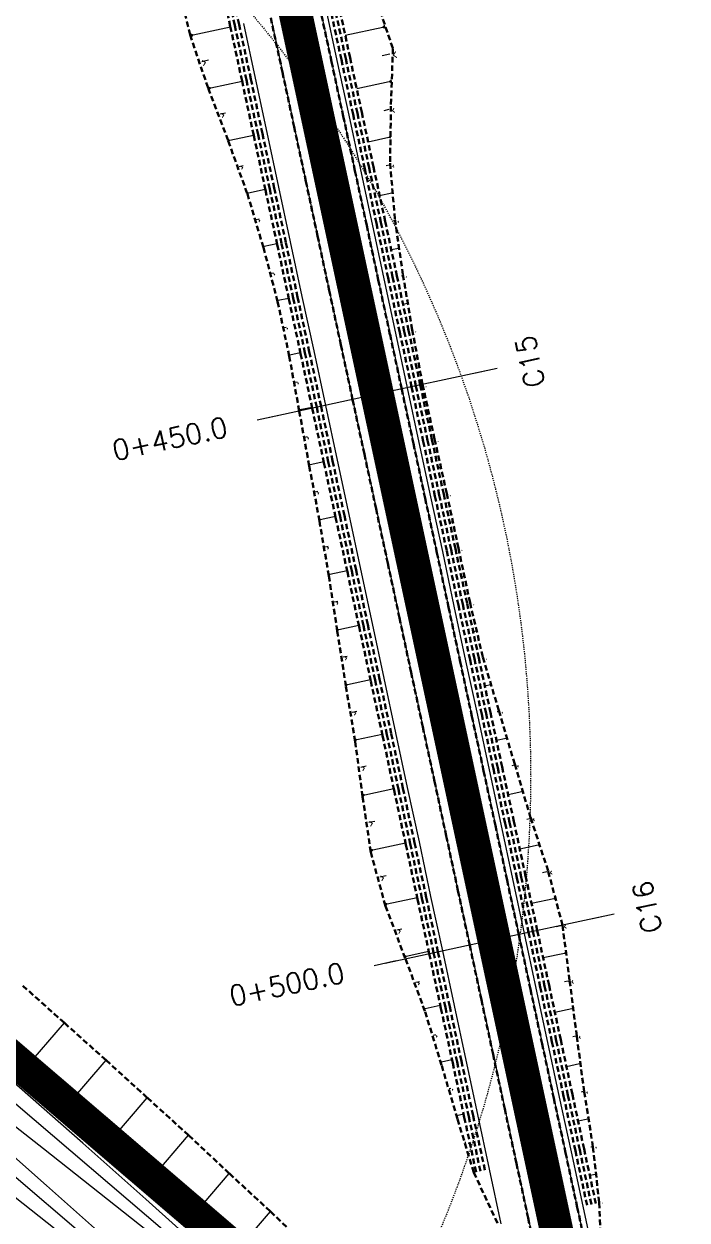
# Model space of a CAD drawing. Header units: metres. Extents: x 544752 to 548977, y 1840603 to 1844608.
# Drawn here: x 547329.6 to 547389, y 1842648.8 to 1842755.9 of the extents above; entities that cross this region are included whole.
import ezdxf

# ---------------------------------------------------------------- set-up
doc = ezdxf.new("R2010")
doc.units = ezdxf.units.M
doc.header["$MEASUREMENT"] = 0
for name, pattern in [('ACAD_ISO02W100', [15, 12, -3]), ('Anordnung Grundriss$0$GESTRICHELT', [0.75, 0.5, -0.25]), ('HIDDEN', [0.375, 0.25, -0.125])]:
    doc.linetypes.add(name, pattern=pattern)
doc.layers.add('C-ROAD', color=7, linetype='Continuous')
for name, color, linetype, lineweight in [('C-ROAD-CORR', 5, 'Continuous', 0), ('C-ROAD-SAMP', 150, 'HIDDEN', 0), ('C-ROAD-SAMP-TEXT', 11, 'Continuous', 0), ('C-TOPO-FEAT', 94, 'Continuous', 5), ('Line5', 5, 'Continuous', 13), ('Đường', 5, 'ACAD_ISO02W100', 5)]:
    doc.layers.add(name, color=color, linetype=linetype, lineweight=lineweight)

# ---------------------------------------------------------------- blocks, each defined once
blk = doc.blocks.new('TB')
at = {"layer": 'Defpoints', "color": 5, "linetype": 'Anordnung Grundriss$0$GESTRICHELT', "lineweight": 5, "ltscale": 0.2}
blk.add_circle((-0.4, 0), 105.73, dxfattribs=at)
blk = doc.blocks.new('FREFEWRFERWF')
at = {"layer": 'Line5', "color": 5}
for p, q in [((-7.21, -0.68), (-8.89, 70.34)), ((-1.67, -0.55), (-3.35, 70.47))]:
    blk.add_line(p, q, dxfattribs=at)
at = {"layer": 'Line5', "color": 5, "flags": 128}
for points in [[(-8.43, 69.72), (-7.97, 61.97), (-7.54, 54.21), (-7.15, 46.45), (-6.79, 38.69), (-6.47, 30.93), (-6.18, 23.17), (-5.93, 15.4), (-5.72, 7.64), (-5.54, -0.13)], [(-2.89, 69.86), (-2.43, 62.1), (-2, 54.34), (-1.6, 46.58), (-1.25, 38.82), (-0.93, 31.06), (-0.64, 23.3), (-0.39, 15.53), (-0.18, 7.77), (0, 0)], [(-9.33, 69.18), (-9.36, 62.58), (-9.41, 55.99), (-9.48, 49.39), (-9.58, 42.8), (-9.7, 36.2), (-9.85, 29.61), (-10.01, 23.01), (-10.2, 16.42), (-10.42, 9.83)], [(-3.79, 69.31), (-3.82, 62.71), (-3.87, 56.12), (-3.94, 49.52), (-4.04, 42.93), (-4.16, 36.33), (-4.3, 29.74), (-4.47, 23.14), (-4.66, 16.55), (-4.87, 9.96)]]:
    blk.add_lwpolyline(points, dxfattribs=at)
blk = doc.blocks.new('RFEWF34RF')
blk.add_lwpolyline([(467558.37, 1441381.47), (467628.37, 1441381.47), (467628.37, 1441366.47), (467558.37, 1441366.47)], close=True)
at = {"xscale": 0.9, "yscale": 0.9714285714285716, "zscale": 0.9714285714285716, "rotation": 268.6444939923905}
blk.add_blockref('FREFEWRFERWF', (467559.27, 1441366.93), dxfattribs=at)
blk = doc.blocks.new('fcwdăed')
at = {"xscale": -1, "rotation": 19.89216182940478}
blk.add_blockref('RFEWF34RF', (1396367.36, 242211.39, -3.32), dxfattribs=at)

msp = doc.modelspace()

# ---------------------------------------------------------------- linework, layer by layer
at = {"layer": 'C-ROAD-CORR', "color": 160, "linetype": 'Continuous'}
for p, q in [((547344.72, 1842754.95, 553.01), (547348.08, 1842755.67, 549.59)), ((547361.72, 1842755.63, 552.75), (547358.36, 1842754.91, 549.32)), ((547361.77, 1842755.6, 552.8), (547361.76, 1842755.68, 552.8)), ((547361.83, 1842755.57, 552.85), (547361.8, 1842755.73, 552.85)), ((547361.89, 1842755.55, 552.9), (547361.84, 1842755.77, 552.9)), ((547361.95, 1842755.52, 552.96), (547361.89, 1842755.82, 552.96)), ((547344.49, 1842755.06, 553.22), (547344.55, 1842754.76, 553.22)), ((547344.55, 1842755.04, 553.17), (547344.6, 1842754.81, 553.17)), ((547344.61, 1842755.01, 553.12), (547344.64, 1842754.85, 553.12)), ((547344.66, 1842754.98, 553.07), (547344.68, 1842754.9, 553.07)), ((547345.51, 1842752.58, 552.45), (547346.11, 1842752.71, 551.84)), ((547362.35, 1842753.24, 552.58), (547361.68, 1842753.09, 551.89)), ((547346.1, 1842750.3, 552.05), (547346.16, 1842750.05, 552.05)), ((547346.15, 1842750.28, 552.01), (547346.19, 1842750.09, 552.01)), ((547346.2, 1842750.26, 551.96), (547346.23, 1842750.13, 551.96)), ((547346.25, 1842750.24, 551.92), (547346.26, 1842750.17, 551.92)), ((547346.3, 1842750.21, 551.88), (547349.12, 1842750.82, 549)), ((547362.31, 1842750.75, 551.72), (547359.39, 1842750.12, 548.74)), ((547362.36, 1842750.72, 551.77), (547362.35, 1842750.79, 551.77)), ((547362.41, 1842750.7, 551.81), (547362.38, 1842750.83, 551.81)), ((547362.46, 1842750.67, 551.86), (547362.42, 1842750.87, 551.86)), ((547362.52, 1842750.65, 551.91), (547362.46, 1842750.92, 551.91)), ((547362.27, 1842748.26, 550.88), (547361.81, 1842748.16, 550.41)), ((547347.16, 1842747.87, 551.23), (547347.64, 1842747.97, 550.75)), ((547348.02, 1842745.53, 550.59), (547350.15, 1842745.98, 548.41)), ((547347.87, 1842745.6, 550.72), (547347.91, 1842745.4, 550.72)), ((547347.91, 1842745.58, 550.69), (547347.94, 1842745.43, 550.69)), ((547347.95, 1842745.56, 550.66), (547347.97, 1842745.46, 550.66)), ((547347.98, 1842745.54, 550.62), (547347.99, 1842745.5, 550.62)), ((547362.27, 1842745.76, 550.07), (547360.41, 1842745.36, 548.16)), ((547362.31, 1842745.75, 550.1), (547362.3, 1842745.79, 550.1)), ((547362.34, 1842745.73, 550.13), (547362.32, 1842745.82, 550.13)), ((547362.37, 1842745.72, 550.15), (547362.35, 1842745.85, 550.15)), ((547362.41, 1842745.7, 550.18), (547362.37, 1842745.87, 550.18)), ((547348.85, 1842743.17, 549.98), (547349.2, 1842743.25, 549.62)), ((547362.29, 1842743.27, 549.27), (547362.03, 1842743.22, 549)), ((547349.57, 1842740.87, 549.47), (547349.6, 1842740.73, 549.47)), ((547349.6, 1842740.85, 549.44), (547349.62, 1842740.75, 549.44)), ((547349.62, 1842740.84, 549.42), (547349.64, 1842740.77, 549.42)), ((547349.65, 1842740.83, 549.39), (547349.66, 1842740.79, 549.39)), ((547349.68, 1842740.82, 549.37), (547351.19, 1842741.14, 547.82)), ((547362.53, 1842740.79, 548.69), (547361.44, 1842740.55, 547.58)), ((547362.54, 1842740.78, 548.7), (547362.54, 1842740.8, 548.7)), ((547362.56, 1842740.77, 548.72), (547362.55, 1842740.82, 548.72)), ((547362.58, 1842740.76, 548.74), (547362.57, 1842740.83, 548.74)), ((547362.6, 1842740.75, 548.75), (547362.58, 1842740.85, 548.75)), ((547350.38, 1842738.42, 548.89), (547350.64, 1842738.47, 548.62)), ((547362.76, 1842738.3, 548.1), (547362.61, 1842738.27, 547.94)), ((547351.09, 1842736.02, 548.41), (547352.24, 1842736.27, 547.23)), ((547351.01, 1842736.06, 548.48), (547351.03, 1842735.95, 548.48)), ((547351.03, 1842736.05, 548.46), (547351.04, 1842735.97, 548.46)), ((547351.05, 1842736.04, 548.44), (547351.06, 1842735.99, 548.44)), ((547351.07, 1842736.03, 548.42), (547351.07, 1842736, 548.42)), ((547363.14, 1842735.83, 547.65), (547362.49, 1842735.69, 546.99)), ((547363.15, 1842735.82, 547.66), (547363.14, 1842735.84, 547.66)), ((547363.16, 1842735.82, 547.67), (547363.15, 1842735.85, 547.67)), ((547363.17, 1842735.81, 547.68), (547363.16, 1842735.86, 547.68)), ((547363.18, 1842735.81, 547.69), (547363.17, 1842735.87, 547.69)), ((547351.72, 1842733.6, 548), (547351.92, 1842733.65, 547.79)), ((547363.51, 1842733.36, 547.2), (547363.41, 1842733.34, 547.11)), ((547352.28, 1842731.21, 547.65), (547352.3, 1842731.13, 547.65)), ((547352.3, 1842731.21, 547.64), (547352.31, 1842731.14, 547.64)), ((547352.31, 1842731.2, 547.62), (547352.32, 1842731.16, 547.62)), ((547352.33, 1842731.19, 547.61), (547352.34, 1842731.17, 547.61)), ((547352.35, 1842731.18, 547.6), (547353.28, 1842731.38, 546.64)), ((547363.93, 1842730.89, 546.8), (547363.53, 1842730.81, 546.4)), ((547363.94, 1842730.89, 546.81), (547363.94, 1842730.91, 546.81)), ((547363.94, 1842730.89, 546.81), (547363.94, 1842730.9, 546.81)), ((547363.96, 1842730.88, 546.83), (547363.95, 1842730.92, 546.83)), ((547363.95, 1842730.88, 546.82), (547363.95, 1842730.91, 546.82)), ((547352.87, 1842728.74, 547.3), (547353.05, 1842728.78, 547.11)), ((547364.35, 1842728.43, 546.4), (547364.3, 1842728.42, 546.34)), ((547353.32, 1842726.32, 547.07), (547353.34, 1842726.24, 547.07)), ((547353.34, 1842726.32, 547.05), (547353.36, 1842726.25, 547.05)), ((547353.36, 1842726.31, 547.04), (547353.37, 1842726.27, 547.04)), ((547353.37, 1842726.3, 547.02), (547353.38, 1842726.28, 547.02)), ((547353.39, 1842726.29, 547.01), (547354.33, 1842726.5, 546.04)), ((547364.82, 1842725.98, 546.05), (547364.58, 1842725.92, 545.8)), ((547364.84, 1842725.97, 546.06), (547364.83, 1842725.99, 546.06)), ((547364.83, 1842725.97, 546.05), (547364.83, 1842725.98, 546.05)), ((547364.83, 1842725.97, 546.06), (547364.83, 1842725.98, 546.06)), ((547364.84, 1842725.97, 546.06), (547364.84, 1842725.99, 546.06)), ((547353.85, 1842723.84, 546.78), (547354.04, 1842723.88, 546.58)), ((547365.3, 1842723.52, 545.7), (547365.26, 1842723.51, 545.66)), ((547354.23, 1842721.41, 546.62), (547354.25, 1842721.31, 546.62)), ((547354.25, 1842721.4, 546.6), (547354.26, 1842721.33, 546.6)), ((547354.27, 1842721.4, 546.58), (547354.28, 1842721.35, 546.58)), ((547354.29, 1842721.39, 546.57), (547354.29, 1842721.36, 546.57)), ((547354.3, 1842721.38, 546.55), (547355.38, 1842721.61, 545.45)), ((547365.83, 1842721.08, 545.41), (547365.63, 1842721.04, 545.21)), ((547365.83, 1842721.08, 545.42), (547365.83, 1842721.08, 545.42)), ((547365.84, 1842721.08, 545.42), (547365.83, 1842721.08, 545.42)), ((547365.84, 1842721.07, 545.42), (547365.84, 1842721.09, 545.42)), ((547365.84, 1842721.07, 545.43), (547365.84, 1842721.09, 545.43)), ((547354.76, 1842718.92, 546.33), (547354.98, 1842718.97, 546.1)), ((547366.36, 1842718.64, 545.13), (547366.32, 1842718.63, 545.09)), ((547355.12, 1842716.5, 546.18), (547355.15, 1842716.39, 546.18)), ((547355.14, 1842716.49, 546.16), (547355.16, 1842716.41, 546.16)), ((547355.17, 1842716.48, 546.14), (547355.18, 1842716.42, 546.14)), ((547355.19, 1842716.47, 546.13), (547355.19, 1842716.44, 546.13)), ((547355.21, 1842716.46, 546.11), (547356.43, 1842716.72, 544.86)), ((547366.91, 1842716.2, 544.86), (547366.68, 1842716.15, 544.62)), ((547366.92, 1842716.2, 544.86), (547366.91, 1842716.2, 544.86)), ((547366.92, 1842716.19, 544.87), (547366.92, 1842716.21, 544.87)), ((547366.93, 1842716.19, 544.87), (547366.92, 1842716.21, 544.87)), ((547366.92, 1842716.19, 544.86), (547366.92, 1842716.2, 544.86)), ((547355.66, 1842714, 545.88), (547355.91, 1842714.06, 545.63)), ((547367.46, 1842713.76, 544.58), (547367.41, 1842713.75, 544.53)), ((547356.02, 1842711.59, 545.74), (547356.05, 1842711.47, 545.74)), ((547356.05, 1842711.58, 545.72), (547356.07, 1842711.48, 545.72)), ((547356.12, 1842711.54, 545.65), (547357.48, 1842711.84, 544.26)), ((547356.07, 1842711.57, 545.7), (547356.08, 1842711.5, 545.7)), ((547356.1, 1842711.56, 545.67), (547356.1, 1842711.52, 545.67)), ((547367.98, 1842711.31, 544.28), (547367.73, 1842711.26, 544.02)), ((547367.98, 1842711.31, 544.28), (547367.98, 1842711.32, 544.28)), ((547367.99, 1842711.31, 544.29), (547367.98, 1842711.32, 544.29)), ((547368, 1842711.3, 544.3), (547367.99, 1842711.33, 544.3)), ((547367.99, 1842711.31, 544.29), (547367.99, 1842711.32, 544.29)), ((547356.55, 1842709.08, 545.45), (547356.83, 1842709.14, 545.16)), ((547368.5, 1842708.87, 543.98), (547368.45, 1842708.86, 543.93)), ((547356.88, 1842706.67, 545.34), (547356.91, 1842706.53, 545.34)), ((547356.9, 1842706.66, 545.32), (547356.93, 1842706.55, 545.32)), ((547356.93, 1842706.65, 545.29), (547356.95, 1842706.58, 545.29)), ((547356.96, 1842706.63, 545.27), (547356.97, 1842706.6, 545.27)), ((547356.99, 1842706.62, 545.25), (547358.52, 1842706.95, 543.67)), ((547369.02, 1842706.42, 543.68), (547368.77, 1842706.37, 543.43)), ((547369.02, 1842706.42, 543.68), (547369.02, 1842706.43, 543.68)), ((547369.04, 1842706.41, 543.7), (547369.03, 1842706.44, 543.7)), ((547369.03, 1842706.42, 543.69), (547369.03, 1842706.43, 543.69)), ((547369.03, 1842706.42, 543.69), (547369.03, 1842706.43, 543.69)), ((547357.38, 1842704.15, 545.08), (547357.7, 1842704.22, 544.75)), ((547369.55, 1842703.98, 543.38), (547369.5, 1842703.97, 543.34)), ((547357.77, 1842701.68, 544.92), (547359.57, 1842702.07, 543.08)), ((547357.64, 1842701.74, 545.04), (547357.68, 1842701.58, 545.04)), ((547357.67, 1842701.73, 545.01), (547357.7, 1842701.6, 545.01)), ((547357.7, 1842701.71, 544.98), (547357.72, 1842701.63, 544.98)), ((547357.74, 1842701.7, 544.95), (547357.74, 1842701.66, 544.95)), ((547370.11, 1842701.54, 543.13), (547369.82, 1842701.48, 542.84)), ((547370.12, 1842701.54, 543.14), (547370.12, 1842701.55, 543.14)), ((547370.13, 1842701.54, 543.14), (547370.12, 1842701.55, 543.14)), ((547370.13, 1842701.54, 543.15), (547370.13, 1842701.56, 543.15)), ((547370.14, 1842701.53, 543.15), (547370.13, 1842701.56, 543.15)), ((547358.16, 1842699.22, 544.76), (547358.54, 1842699.3, 544.38)), ((547370.69, 1842699.11, 542.89), (547370.62, 1842699.1, 542.82)), ((547358.41, 1842696.82, 544.72), (547358.46, 1842696.63, 544.72)), ((547358.45, 1842696.8, 544.69), (547358.48, 1842696.66, 544.69)), ((547358.49, 1842696.78, 544.66), (547358.51, 1842696.69, 544.66)), ((547358.52, 1842696.76, 544.62), (547358.53, 1842696.72, 544.62)), ((547358.56, 1842696.75, 544.59), (547360.62, 1842697.19, 542.49)), ((547371.39, 1842696.71, 542.78), (547370.87, 1842696.6, 542.24)), ((547371.4, 1842696.71, 542.79), (547371.4, 1842696.72, 542.79)), ((547371.42, 1842696.7, 542.8), (547371.41, 1842696.74, 542.8)), ((547371.41, 1842696.7, 542.79), (547371.41, 1842696.73, 542.79)), ((547371.43, 1842696.7, 542.81), (547371.42, 1842696.74, 542.81)), ((547358.98, 1842694.28, 544.4), (547359.4, 1842694.37, 543.98)), ((547372.09, 1842694.31, 542.67), (547371.96, 1842694.29, 542.53)), ((547359.4, 1842691.82, 544.21), (547361.67, 1842692.31, 541.89)), ((547359.24, 1842691.89, 544.35), (547359.28, 1842691.69, 544.35)), ((547359.28, 1842691.88, 544.32), (547359.31, 1842691.72, 544.32)), ((547359.32, 1842691.86, 544.28), (547359.34, 1842691.75, 544.28)), ((547359.36, 1842691.84, 544.25), (547359.37, 1842691.79, 544.25)), ((547372.79, 1842691.91, 542.55), (547371.92, 1842691.73, 541.65)), ((547372.81, 1842691.91, 542.56), (547372.8, 1842691.93, 542.56)), ((547372.82, 1842691.9, 542.57), (547372.81, 1842691.94, 542.57)), ((547372.84, 1842691.89, 542.59), (547372.82, 1842691.95, 542.59)), ((547372.85, 1842691.89, 542.6), (547372.83, 1842691.97, 542.6)), ((547359.75, 1842689.35, 544.09), (547360.22, 1842689.45, 543.61)), ((547373.49, 1842689.51, 542.43), (547373.28, 1842689.47, 542.22)), ((547359.91, 1842686.96, 544.14), (547359.96, 1842686.72, 544.14)), ((547359.96, 1842686.93, 544.1), (547360, 1842686.76, 544.1)), ((547360.1, 1842686.87, 543.98), (547362.71, 1842687.43, 541.3)), ((547374.19, 1842687.12, 542.32), (547372.96, 1842686.85, 541.06)), ((547374.21, 1842687.11, 542.33), (547374.2, 1842687.13, 542.33)), ((547374.23, 1842687.1, 542.35), (547374.22, 1842687.15, 542.35)), ((547374.25, 1842687.09, 542.37), (547374.24, 1842687.17, 542.37)), ((547374.27, 1842687.08, 542.39), (547374.25, 1842687.19, 542.39)), ((547360, 1842686.91, 544.06), (547360.03, 1842686.79, 544.06)), ((547360.05, 1842686.89, 544.02), (547360.06, 1842686.83, 544.02)), ((547360.47, 1842684.4, 543.83), (547361, 1842684.51, 543.29)), ((547374.89, 1842684.72, 542.2), (547374.62, 1842684.66, 541.93)), ((547360.64, 1842682.02, 543.87), (547360.69, 1842681.76, 543.87)), ((547360.69, 1842682, 543.83), (547360.73, 1842681.8, 543.83)), ((547360.74, 1842681.98, 543.78), (547360.77, 1842681.84, 543.78)), ((547360.79, 1842681.95, 543.74), (547360.81, 1842681.89, 543.74)), ((547360.84, 1842681.93, 543.69), (547363.76, 1842682.55, 540.71)), ((547375.65, 1842682.34, 542.16), (547374, 1842681.99, 540.47)), ((547375.68, 1842682.33, 542.18), (547375.68, 1842682.36, 542.18)), ((547375.71, 1842682.31, 542.21), (547375.7, 1842682.39, 542.21)), ((547375.74, 1842682.3, 542.23), (547375.72, 1842682.41, 542.23)), ((547375.77, 1842682.29, 542.26), (547375.74, 1842682.44, 542.26)), ((547361.47, 1842679.51, 543.29), (547362.02, 1842679.63, 542.73)), ((547376.42, 1842679.96, 542.11), (547376.05, 1842679.88, 541.74)), ((547362.12, 1842677.1, 542.86), (547364.8, 1842677.67, 540.12)), ((547377.05, 1842677.54, 541.92), (547375.05, 1842677.11, 539.88)), ((547377.08, 1842677.53, 541.95), (547377.07, 1842677.57, 541.95)), ((547377.12, 1842677.51, 541.98), (547377.1, 1842677.6, 541.98)), ((547377.15, 1842677.49, 542.01), (547377.12, 1842677.63, 542.01)), ((547377.19, 1842677.48, 542.05), (547377.15, 1842677.66, 542.05)), ((547361.93, 1842677.18, 543.03), (547361.99, 1842676.94, 543.03)), ((547361.98, 1842677.16, 542.99), (547362.02, 1842676.98, 542.99)), ((547362.03, 1842677.14, 542.94), (547362.05, 1842677.02, 542.94)), ((547362.08, 1842677.12, 542.9), (547362.09, 1842677.06, 542.9)), ((547362.97, 1842674.75, 542.23), (547363.42, 1842674.85, 541.77)), ((547377.67, 1842675.12, 541.73), (547377.27, 1842675.04, 541.32)), ((547363.69, 1842672.47, 541.71), (547363.73, 1842672.29, 541.71)), ((547363.72, 1842672.46, 541.68), (547363.75, 1842672.32, 541.68)), ((547363.76, 1842672.44, 541.65), (547363.78, 1842672.35, 541.65)), ((547363.79, 1842672.42, 541.62), (547363.8, 1842672.38, 541.62)), ((547363.83, 1842672.41, 541.59), (547365.84, 1842672.84, 539.53)), ((547378.01, 1842672.65, 541.24), (547376.1, 1842672.24, 539.29)), ((547378.04, 1842672.63, 541.27), (547378.03, 1842672.67, 541.27)), ((547378.08, 1842672.61, 541.3), (547378.06, 1842672.7, 541.3)), ((547378.11, 1842672.6, 541.33), (547378.08, 1842672.73, 541.33)), ((547378.14, 1842672.58, 541.36), (547378.11, 1842672.76, 541.36)), ((547364.68, 1842670.06, 540.96), (547365, 1842670.13, 540.62)), ((547378.34, 1842670.17, 540.75), (547378.01, 1842670.1, 540.41)), ((547365.43, 1842667.75, 540.41), (547365.46, 1842667.63, 540.41)), ((547365.46, 1842667.74, 540.39), (547365.48, 1842667.65, 540.39)), ((547365.48, 1842667.73, 540.37), (547365.49, 1842667.67, 540.37)), ((547365.5, 1842667.72, 540.35), (547365.51, 1842667.69, 540.35)), ((547365.53, 1842667.71, 540.33), (547366.88, 1842668, 538.94)), ((547378.67, 1842667.69, 540.26), (547377.14, 1842667.36, 538.69)), ((547378.7, 1842667.68, 540.29), (547378.69, 1842667.72, 540.29)), ((547378.73, 1842667.67, 540.31), (547378.71, 1842667.74, 540.31)), ((547378.76, 1842667.66, 540.33), (547378.73, 1842667.76, 540.33)), ((547378.78, 1842667.64, 540.36), (547378.75, 1842667.78, 540.36)), ((547329.66, 1842662.3, 531.63), (547333.19, 1842666.42, 537.05)), ((547329.66, 1842662.3, 531.63), (547333.19, 1842666.42, 537.05)), ((547329.66, 1842662.3, 531.63), (547333.19, 1842666.42, 537.05)), ((547329.66, 1842662.3, 531.63), (547333.19, 1842666.42, 537.05)), ((547366.26, 1842665.32, 539.81), (547366.48, 1842665.37, 539.59)), ((547379.01, 1842665.22, 539.77), (547378.75, 1842665.16, 539.51)), ((547333.46, 1842659.05, 531.53), (547336.92, 1842663.08, 536.84)), ((547333.46, 1842659.05, 531.53), (547336.92, 1842663.08, 536.84)), ((547333.46, 1842659.05, 531.53), (547336.92, 1842663.08, 536.84)), ((547333.46, 1842659.05, 531.53), (547336.92, 1842663.08, 536.84)), ((547366.91, 1842662.96, 539.38), (547366.93, 1842662.87, 539.38)), ((547366.93, 1842662.95, 539.36), (547366.94, 1842662.89, 539.36)), ((547366.95, 1842662.94, 539.35), (547366.96, 1842662.9, 539.35)), ((547366.96, 1842662.94, 539.33), (547366.97, 1842662.92, 539.33)), ((547366.98, 1842662.93, 539.32), (547367.92, 1842663.13, 538.35)), ((547379.35, 1842662.74, 539.29), (547378.19, 1842662.49, 538.1)), ((547379.37, 1842662.73, 539.31), (547379.36, 1842662.76, 539.31)), ((547379.39, 1842662.72, 539.33), (547379.38, 1842662.77, 539.33)), ((547379.41, 1842662.71, 539.35), (547379.39, 1842662.79, 539.35)), ((547379.43, 1842662.7, 539.37), (547379.41, 1842662.81, 539.37)), ((547367.68, 1842660.53, 538.84), (547367.82, 1842660.56, 538.69)), ((547379.69, 1842660.27, 538.81), (547379.5, 1842660.22, 538.62)), ((547337.26, 1842655.8, 531.43), (547340.62, 1842659.72, 536.6)), ((547337.26, 1842655.8, 531.43), (547340.62, 1842659.72, 536.6)), ((547337.26, 1842655.8, 531.43), (547340.62, 1842659.72, 536.6)), ((547337.26, 1842655.8, 531.43), (547340.62, 1842659.72, 536.6)), ((547368.33, 1842658.15, 538.41), (547368.34, 1842658.09, 538.41)), ((547368.34, 1842658.14, 538.4), (547368.35, 1842658.1, 538.4)), ((547368.35, 1842658.14, 538.39), (547368.36, 1842658.11, 538.39)), ((547368.36, 1842658.13, 538.38), (547368.36, 1842658.12, 538.38)), ((547368.37, 1842658.13, 538.37), (547368.97, 1842658.26, 537.76)), ((547380.09, 1842657.8, 538.39), (547379.23, 1842657.61, 537.51)), ((547380.11, 1842657.79, 538.41), (547380.11, 1842657.81, 538.41)), ((547380.13, 1842657.78, 538.42), (547380.12, 1842657.82, 538.42)), ((547380.14, 1842657.78, 538.43), (547380.13, 1842657.84, 538.43)), ((547380.16, 1842657.77, 538.45), (547380.14, 1842657.85, 538.45)), ((547341.06, 1842652.54, 531.33), (547344.32, 1842656.35, 536.34)), ((547341.06, 1842652.54, 531.33), (547344.32, 1842656.35, 536.34)), ((547341.06, 1842652.54, 531.33), (547344.32, 1842656.35, 536.34)), ((547341.06, 1842652.54, 531.33), (547344.32, 1842656.35, 536.34)), ((547369.08, 1842655.73, 537.88), (547369.16, 1842655.75, 537.8)), ((547380.5, 1842655.33, 537.98), (547380.36, 1842655.3, 537.83)), ((547344.86, 1842649.29, 531.23), (547347.97, 1842652.93, 536.02)), ((547344.86, 1842649.29, 531.23), (547347.97, 1842652.93, 536.02)), ((547344.86, 1842649.29, 531.23), (547347.97, 1842652.93, 536.02)), ((547344.86, 1842649.29, 531.23), (547347.97, 1842652.93, 536.02)), ((547369.78, 1842653.35, 537.4), (547369.79, 1842653.33, 537.4)), ((547369.79, 1842653.35, 537.4), (547369.79, 1842653.33, 537.4)), ((547369.79, 1842653.34, 537.39), (547369.8, 1842653.34, 537.39)), ((547369.79, 1842653.34, 537.4), (547369.79, 1842653.33, 537.4)), ((547369.8, 1842653.34, 537.39), (547370.01, 1842653.39, 537.17)), ((547380.8, 1842652.85, 537.45), (547380.28, 1842652.74, 536.92)), ((547380.81, 1842652.85, 537.46), (547380.8, 1842652.86, 537.46)), ((547380.82, 1842652.84, 537.47), (547380.81, 1842652.87, 537.47)), ((547380.83, 1842652.83, 537.48), (547380.82, 1842652.88, 537.48)), ((547380.82, 1842652.84, 537.48), (547380.82, 1842652.87, 537.48)), ((547348.65, 1842646.04, 531.13), (547351.65, 1842649.53, 535.73)), ((547348.65, 1842646.04, 531.13), (547351.65, 1842649.53, 535.73)), ((547348.65, 1842646.04, 531.13), (547351.65, 1842649.53, 535.73)), ((547348.65, 1842646.04, 531.13), (547351.65, 1842649.53, 535.73)), ((547381.09, 1842650.37, 536.93), (547381.04, 1842650.36, 536.87))]:
    msp.add_line(p, q, dxfattribs=at)
at = {"layer": 'C-ROAD-CORR', "color": 5, "linetype": 'Anordnung Grundriss$0$GESTRICHELT', "lineweight": 30, "extrusion": (-0.691385, -0.148281, 0.707107), "const_width": 0.1}
for points, elevation in [([(-1686998.43, 652074.43), (-1686998.15, 652074.04), (-1686997.86, 652074.43)], -651292.58), ([(-1686993.49, 652072.3), (-1686993.3, 652072.04), (-1686993.1, 652072.3)], -651292.99), ([(-1686988.53, 652070.34), (-1686988.42, 652070.19), (-1686988.31, 652070.34)], -651293.4), ([(-1686983.53, 652069.04), (-1686983.46, 652068.95), (-1686983.39, 652069.04)], -651293.82), ([(-1686978.51, 652068.15), (-1686978.47, 652068.1), (-1686978.43, 652068.15)], -651294.23), ([(-1686973.5, 652067.41), (-1686973.48, 652067.38), (-1686973.45, 652067.41)], -651294.65), ([(-1686968.5, 652066.82), (-1686968.48, 652066.8), (-1686968.47, 652066.82)], -651295.06), ([(-1686963.5, 652066.44), (-1686963.48, 652066.42), (-1686963.46, 652066.44)], -651295.49), ([(-1686958.5, 652066.09), (-1686958.48, 652066.06), (-1686958.46, 652066.09)], -651295.91), ([(-1686953.5, 652065.66), (-1686953.48, 652065.63), (-1686953.46, 652065.66)], -651296.33), ([(-1686948.5, 652065.24), (-1686948.48, 652065.21), (-1686948.46, 652065.24)], -651296.75), ([(-1686943.51, 652064.97), (-1686943.48, 652064.93), (-1686943.45, 652064.97)], -651297.17), ([(-1686938.55, 652065.11), (-1686938.49, 652065.03), (-1686938.44, 652065.11)], -651297.59), ([(-1686933.6, 652065.23), (-1686933.51, 652065.11), (-1686933.42, 652065.23)], -651298.01), ([(-1686928.64, 652065.37), (-1686928.53, 652065.22), (-1686928.41, 652065.37)], -651298.42), ([(-1686923.71, 652065.71), (-1686923.55, 652065.5), (-1686923.4, 652065.71)], -651298.84), ([(-1686918.73, 652065.61), (-1686918.56, 652065.38), (-1686918.39, 652065.61)], -651299.26), ([(-1686913.72, 652064.61), (-1686913.58, 652064.42), (-1686913.43, 652064.61)], -651299.68), ([(-1686908.71, 652063.6), (-1686908.59, 652063.45), (-1686908.48, 652063.6)], -651300.1), ([(-1686903.69, 652062.62), (-1686903.61, 652062.51), (-1686903.53, 652062.62)], -651300.51), ([(-1686898.68, 652061.83), (-1686898.62, 652061.75), (-1686898.56, 652061.83)], -651300.93), ([(-1686893.67, 652060.71), (-1686893.64, 652060.68), (-1686893.62, 652060.71)], -651301.35)]:
    msp.add_lwpolyline(points, dxfattribs=dict(at, elevation=elevation))
at = {"layer": 'C-ROAD-CORR', "color": 5, "linetype": 'Anordnung Grundriss$0$GESTRICHELT', "lineweight": 30, "extrusion": (-0.691385, -0.148281, -0.707107), "const_width": 0.1}
for points, elevation in [([(-1687000.79, -651280.59), (-1687001.04, -651280.93), (-1687001.3, -651280.59)], -652062.21), ([(-1686995.88, -651281.96), (-1686996.09, -651282.23), (-1686996.29, -651281.96)], -652061.79), ([(-1686990.99, -651283.39), (-1686991.14, -651283.59), (-1686991.29, -651283.39)], -652061.38), ([(-1686986.06, -651284.57), (-1686986.17, -651284.72), (-1686986.28, -651284.57)], -652060.96), ([(-1686981.1, -651285.44), (-1686981.18, -651285.55), (-1686981.27, -651285.44)], -652060.54), ([(-1686976.11, -651286.02), (-1686976.19, -651286.12), (-1686976.26, -651286.02)], -652060.12), ([(-1686971.1, -651286.33), (-1686971.19, -651286.44), (-1686971.27, -651286.33)], -652059.7), ([(-1686966.09, -651286.53), (-1686966.19, -651286.66), (-1686966.28, -651286.53)], -652059.28), ([(-1686961.09, -651286.73), (-1686961.19, -651286.87), (-1686961.3, -651286.73)], -652058.86), ([(-1686956.08, -651286.9), (-1686956.2, -651287.06), (-1686956.31, -651286.9)], -652058.44), ([(-1686951.06, -651286.98), (-1686951.2, -651287.16), (-1686951.34, -651286.98)], -652058.03), ([(-1686946.05, -651286.99), (-1686946.21, -651287.2), (-1686946.37, -651286.99)], -652057.61), ([(-1686941.04, -651287.05), (-1686941.22, -651287.29), (-1686941.39, -651287.05)], -652057.19), ([(-1686936.02, -651287.04), (-1686936.23, -651287.31), (-1686936.43, -651287.04)], -652056.77), ([(-1686931.01, -651286.95), (-1686931.24, -651287.25), (-1686931.47, -651286.95)], -652056.35), ([(-1686926.02, -651287.3), (-1686926.25, -651287.61), (-1686926.48, -651287.3)], -652055.93), ([(-1686921.08, -651288.42), (-1686921.28, -651288.68), (-1686921.47, -651288.42)], -652055.52), ([(-1686916.2, -651289.89), (-1686916.33, -651290.07), (-1686916.47, -651289.89)], -652055.1), ([(-1686911.28, -651291.15), (-1686911.37, -651291.27), (-1686911.46, -651291.15)], -652054.68), ([(-1686906.33, -651292.14), (-1686906.39, -651292.23), (-1686906.45, -651292.14)], -652054.27), ([(-1686901.37, -651293.12), (-1686901.4, -651293.17), (-1686901.44, -651293.12)], -652053.85)]:
    msp.add_lwpolyline(points, dxfattribs=dict(at, elevation=elevation))
at = {"layer": 'C-ROAD-CORR', "color": 11, "linetype": 'Anordnung Grundriss$0$GESTRICHELT', "lineweight": 30}
msp.add_polyline3d([(547348.65, 1842646.04, 531.13), (547344.86, 1842649.29, 531.23), (547341.06, 1842652.54, 531.33), (547337.26, 1842655.8, 531.43), (547333.46, 1842659.05, 531.53), (547329.66, 1842662.3, 531.63), (547325.87, 1842665.55, 531.73)], dxfattribs=at)
at = {"layer": 'C-ROAD-CORR', "color": 1, "linetype": 'Anordnung Grundriss$0$GESTRICHELT', "lineweight": 30}
msp.add_polyline3d([(547348.65, 1842646.04, 531.13), (547344.86, 1842649.29, 531.23), (547341.06, 1842652.54, 531.33), (547337.26, 1842655.8, 531.43), (547333.46, 1842659.05, 531.53), (547329.66, 1842662.3, 531.63), (547325.87, 1842665.55, 531.73)], dxfattribs=at)
at = {"layer": 'C-ROAD-SAMP', "color": 1, "linetype": 'Continuous', "lineweight": 13}
for points in [[(547371, 1842724.85), (547361.22, 1842722.75), (547351.44, 1842720.65)], [(547381.48, 1842675.96), (547371.71, 1842673.86), (547361.93, 1842671.76)]]:
    msp.add_lwpolyline(points, dxfattribs=at)
at = {"layer": 'C-ROAD-SAMP-TEXT', "color": 4, "linetype": 'Continuous', "lineweight": 9}
for p, q in [((547371.98, 1842725.06), (547370.02, 1842724.64)), ((547382.46, 1842676.17), (547380.51, 1842675.75))]:
    msp.add_line(p, q, dxfattribs=at)
at = {"layer": 'C-ROAD-SAMP-TEXT', "color": 1, "linetype": 'Continuous', "lineweight": -3}
for p, q in [((547360.24, 1842722.54), (547362.2, 1842722.96)), ((547370.73, 1842673.65), (547372.68, 1842674.07))]:
    msp.add_line(p, q, dxfattribs=at)
at = {"layer": 'C-ROAD-SAMP-TEXT', "color": 4, "linetype": 'Continuous', "lineweight": 5}
for p, q in [((547352.42, 1842720.86), (547350.47, 1842720.44)), ((547362.91, 1842671.97), (547360.95, 1842671.55))]:
    msp.add_line(p, q, dxfattribs=at)

# ---------------------------------------------------------------- block references
at = {"rotation": 119.5409159170962}
msp.add_blockref('fcwdăed', (2028695.6, 2146256.92, 1000003.32), dxfattribs=at)
at = {"layer": 'Đường', "rotation": 164.6267709970788}
msp.add_blockref('TB', (547268.86, 1842688.67, 1), dxfattribs=at)

# ---------------------------------------------------------------- next in the draw order: texts
at = {"layer": 'C-ROAD-SAMP-TEXT', "color": 1, "linetype": 'Continuous', "lineweight": 13, "char_height": 1.8, "attachment_point": 5, "rotation": 102.1048, "bg_fill": 3, "box_fill_scale": 1.416667, "bg_fill_color": 256, "bg_fill_true_color": 13158600, "bg_fill_transparency": 0}
for s, insert, width in [('{\\Fsimplex.shx|c0;C15}', (547374.91, 1842725.69), 4.4151), ('{\\Fsimplex.shx|c0;C16}', (547385.4, 1842676.8), 4.3286)]:
    msp.add_mtext(s, dxfattribs=dict(at, insert=insert, width=width))
at = {"layer": 'C-ROAD-SAMP-TEXT', "color": 1, "linetype": 'Continuous', "lineweight": -3, "char_height": 1.8, "width": 11.2543, "attachment_point": 5, "rotation": 12.1048, "bg_fill": 3, "box_fill_scale": 1.416667, "bg_fill_color": 256, "bg_fill_true_color": 13158600, "bg_fill_transparency": 0}
for s, insert in [('{\\Fsimplex.shx|c0;0+450.0}', (547342.64, 1842718.77)), ('{\\Fsimplex.shx|c0;0+500.0}', (547353.13, 1842669.88))]:
    msp.add_mtext(s, dxfattribs=dict(at, insert=insert))

# ---------------------------------------------------------------- next in the draw order: linework, layer by layer
at = {"layer": 'C-ROAD', "color": 1, "linetype": 'ACAD_ISO02W100', "lineweight": 60, "ltscale": 0.1, "const_width": 3, "flags": 128}
for points in [[(547352.59, 1842762.99), (547387.49, 1842600.26)], [(547359.78, 1842636.52), (547319.27, 1842671.2)]]:
    msp.add_lwpolyline(points, dxfattribs=at)
at = {"layer": 'C-ROAD-CORR', "color": 11, "linetype": 'Anordnung Grundriss$0$GESTRICHELT', "lineweight": 30}
for points in [[(547343.3, 1842759.82, 553.98), (547344.45, 1842754.95, 553.29), (547346.08, 1842750.18, 552.1), (547347.87, 1842745.46, 550.75), (547349.59, 1842740.71, 549.47), (547351.03, 1842735.9, 548.47), (547352.3, 1842731.06, 547.65), (547353.34, 1842726.17, 547.07), (547354.24, 1842721.25, 546.63), (547355.14, 1842716.33, 546.19), (547356.04, 1842711.41, 545.75), (547356.89, 1842706.48, 545.36), (547357.65, 1842701.53, 545.06), (547358.42, 1842696.58, 544.74), (547359.25, 1842691.64, 544.38), (547359.92, 1842686.67, 544.17), (547360.65, 1842681.72, 543.91), (547361.96, 1842676.89, 543.04), (547363.76, 1842672.16, 541.68), (547365.52, 1842667.42, 540.36), (547367, 1842662.62, 539.33), (547368.42, 1842657.81, 538.36), (547369.88, 1842653.01, 537.34), (547372.05, 1842648.37, 536.36)], [(547361.01, 1842758.5, 553.01), (547362.63, 1842753.73, 553.01), (547362.45, 1842748.58, 551.16), (547362.38, 1842743.45, 549.42), (547362.81, 1842738.43, 548.19), (547363.53, 1842733.47, 547.26), (547364.36, 1842728.54, 546.44), (547365.29, 1842723.62, 545.73), (547366.36, 1842718.74, 545.16), (547367.46, 1842713.86, 544.61), (547368.5, 1842708.97, 544.01), (547369.54, 1842704.08, 543.41), (547370.69, 1842699.21, 542.92), (547372.12, 1842694.41, 542.72), (547373.55, 1842689.6, 542.51), (547374.98, 1842684.79, 542.31), (547376.55, 1842680.01, 542.26), (547377.83, 1842675.18, 541.9), (547378.47, 1842670.2, 540.89), (547379.11, 1842665.22, 539.87), (547379.77, 1842660.25, 538.88), (547380.56, 1842655.31, 538.03), (547381.12, 1842650.31, 536.93), (547381.34, 1842645.24, 535.58)], [(547355.25, 1842646.05, 535.32), (547351.65, 1842649.53, 535.73), (547347.97, 1842652.93, 536.02), (547344.32, 1842656.35, 536.34), (547340.62, 1842659.72, 536.6), (547336.92, 1842663.08, 536.84), (547333.19, 1842666.42, 537.05), (547329.46, 1842669.76, 537.26)]]:
    msp.add_polyline3d(points, dxfattribs=at)
at = {"layer": 'C-ROAD-CORR', "color": 1, "linetype": 'Anordnung Grundriss$0$GESTRICHELT', "lineweight": 30}
for points in [[(547343.3, 1842759.82, 553.98), (547344.45, 1842754.95, 553.29), (547346.08, 1842750.18, 552.1), (547347.87, 1842745.46, 550.75), (547349.59, 1842740.71, 549.47), (547351.03, 1842735.9, 548.47), (547352.3, 1842731.06, 547.65), (547353.34, 1842726.17, 547.07), (547354.24, 1842721.25, 546.63), (547355.14, 1842716.33, 546.19), (547356.04, 1842711.41, 545.75), (547356.89, 1842706.48, 545.36), (547357.65, 1842701.53, 545.06), (547358.42, 1842696.58, 544.74), (547359.25, 1842691.64, 544.38), (547359.92, 1842686.67, 544.17), (547360.65, 1842681.72, 543.91), (547361.96, 1842676.89, 543.04), (547363.76, 1842672.16, 541.68), (547365.52, 1842667.42, 540.36), (547367, 1842662.62, 539.33), (547368.42, 1842657.81, 538.36), (547369.88, 1842653.01, 537.34)], [(547347.02, 1842760.61, 550.18), (547348.06, 1842755.72, 549.59), (547349.11, 1842750.84, 549), (547350.16, 1842745.95, 548.4), (547351.21, 1842741.06, 547.81), (547352.26, 1842736.17, 547.22), (547353.31, 1842731.28, 546.62), (547354.36, 1842726.39, 546.03), (547355.4, 1842721.5, 545.44), (547356.45, 1842716.61, 544.84), (547357.5, 1842711.72, 544.25), (547358.55, 1842706.84, 543.66), (547359.6, 1842701.95, 543.06), (547360.65, 1842697.06, 542.47), (547361.7, 1842692.17, 541.88), (547362.74, 1842687.28, 541.28), (547363.79, 1842682.39, 540.69), (547364.84, 1842677.5, 540.1), (547365.89, 1842672.61, 539.5), (547366.94, 1842667.72, 538.91), (547367.99, 1842662.84, 538.32), (547369.03, 1842657.95, 537.72), (547370.08, 1842653.06, 537.13)], [(547357.74, 1842757.8, 549.67), (547358.79, 1842752.91, 549.08), (547359.84, 1842748.02, 548.48), (547360.89, 1842743.13, 547.89), (547361.94, 1842738.24, 547.3), (547362.99, 1842733.36, 546.7), (547364.04, 1842728.47, 546.11), (547365.08, 1842723.58, 545.52), (547366.13, 1842718.69, 544.92), (547367.18, 1842713.8, 544.33), (547368.23, 1842708.91, 543.74), (547369.28, 1842704.02, 543.14), (547370.33, 1842699.13, 542.55), (547371.37, 1842694.25, 541.96), (547372.42, 1842689.36, 541.36), (547373.47, 1842684.47, 540.77), (547374.52, 1842679.58, 540.18), (547375.57, 1842674.69, 539.58), (547376.62, 1842669.8, 538.99), (547377.67, 1842664.91, 538.4), (547378.71, 1842660.02, 537.8), (547379.76, 1842655.13, 537.21), (547380.81, 1842650.25, 536.62)], [(547361.01, 1842758.5, 553.01), (547362.63, 1842753.73, 553.01), (547362.45, 1842748.58, 551.16), (547362.38, 1842743.45, 549.42), (547362.81, 1842738.43, 548.19), (547363.53, 1842733.47, 547.26), (547364.36, 1842728.54, 546.44), (547365.29, 1842723.62, 545.73), (547366.36, 1842718.74, 545.16), (547367.46, 1842713.86, 544.61), (547368.5, 1842708.97, 544.01), (547369.54, 1842704.08, 543.41), (547370.69, 1842699.21, 542.92), (547372.12, 1842694.41, 542.72), (547373.55, 1842689.6, 542.51), (547374.98, 1842684.79, 542.31), (547376.55, 1842680.01, 542.26), (547377.83, 1842675.18, 541.9), (547378.47, 1842670.2, 540.89), (547379.11, 1842665.22, 539.87), (547379.77, 1842660.25, 538.88), (547380.56, 1842655.31, 538.03), (547381.12, 1842650.31, 536.93)], [(547355.25, 1842646.05, 535.32), (547351.65, 1842649.53, 535.73), (547347.97, 1842652.93, 536.02), (547344.32, 1842656.35, 536.34), (547340.62, 1842659.72, 536.6), (547336.92, 1842663.08, 536.84), (547333.19, 1842666.42, 537.05), (547329.46, 1842669.76, 537.26)]]:
    msp.add_polyline3d(points, dxfattribs=at)
at = {"layer": 'C-ROAD-CORR', "color": 92, "linetype": 'Anordnung Grundriss$0$GESTRICHELT', "lineweight": 30}
for points in [[(547347.41, 1842760.7, 549.78), (547348.46, 1842755.81, 549.19), (547349.5, 1842750.92, 548.6), (547350.55, 1842746.03, 548), (547351.6, 1842741.14, 547.41), (547352.65, 1842736.25, 546.82), (547353.7, 1842731.36, 546.22), (547354.75, 1842726.47, 545.63), (547355.8, 1842721.59, 545.04), (547356.84, 1842716.7, 544.44), (547357.89, 1842711.81, 543.85), (547358.94, 1842706.92, 543.26), (547359.99, 1842702.03, 542.66), (547361.04, 1842697.14, 542.07), (547362.09, 1842692.25, 541.48), (547363.13, 1842687.36, 540.88), (547364.18, 1842682.48, 540.29), (547365.23, 1842677.59, 539.7), (547366.28, 1842672.7, 539.1), (547367.33, 1842667.81, 538.51), (547368.38, 1842662.92, 537.92), (547369.43, 1842658.03, 537.32), (547370.47, 1842653.14, 536.73)], [(547347.8, 1842760.78, 549.78), (547348.85, 1842755.89, 549.19), (547349.9, 1842751, 548.6), (547350.94, 1842746.11, 548), (547351.99, 1842741.23, 547.41), (547353.04, 1842736.34, 546.82), (547354.09, 1842731.45, 546.22), (547355.14, 1842726.56, 545.63), (547356.19, 1842721.67, 545.04), (547357.23, 1842716.78, 544.44), (547358.28, 1842711.89, 543.85), (547359.33, 1842707, 543.26), (547360.38, 1842702.11, 542.66), (547361.43, 1842697.23, 542.07), (547362.48, 1842692.34, 541.48), (547363.53, 1842687.45, 540.88), (547364.57, 1842682.56, 540.29), (547365.62, 1842677.67, 539.7), (547366.67, 1842672.78, 539.1), (547367.72, 1842667.89, 538.51), (547368.77, 1842663, 537.92), (547369.82, 1842658.12, 537.32), (547370.87, 1842653.23, 536.73)], [(547357.35, 1842757.72, 549.27), (547358.4, 1842752.83, 548.68), (547359.45, 1842747.94, 548.08), (547360.5, 1842743.05, 547.49), (547361.55, 1842738.16, 546.9), (547362.6, 1842733.27, 546.3), (547363.64, 1842728.38, 545.71), (547364.69, 1842723.49, 545.12), (547365.74, 1842718.61, 544.52), (547366.79, 1842713.72, 543.93), (547367.84, 1842708.83, 543.34), (547368.89, 1842703.94, 542.74), (547369.94, 1842699.05, 542.15), (547370.98, 1842694.16, 541.56), (547372.03, 1842689.27, 540.96), (547373.08, 1842684.38, 540.37), (547374.13, 1842679.49, 539.78), (547375.18, 1842674.61, 539.18), (547376.23, 1842669.72, 538.59), (547377.27, 1842664.83, 538), (547378.32, 1842659.94, 537.4), (547379.37, 1842655.05, 536.81), (547380.42, 1842650.16, 536.22)], [(547356.96, 1842757.63, 549.27), (547358.01, 1842752.74, 548.68), (547359.06, 1842747.85, 548.08), (547360.11, 1842742.97, 547.49), (547361.16, 1842738.08, 546.9), (547362.2, 1842733.19, 546.3), (547363.25, 1842728.3, 545.71), (547364.3, 1842723.41, 545.12), (547365.35, 1842718.52, 544.52), (547366.4, 1842713.63, 543.93), (547367.45, 1842708.74, 543.34), (547368.5, 1842703.86, 542.74), (547369.54, 1842698.97, 542.15), (547370.59, 1842694.08, 541.56), (547371.64, 1842689.19, 540.96), (547372.69, 1842684.3, 540.37), (547373.74, 1842679.41, 539.78), (547374.79, 1842674.52, 539.18), (547375.84, 1842669.63, 538.59), (547376.88, 1842664.74, 538), (547377.93, 1842659.86, 537.4), (547378.98, 1842654.97, 536.81), (547380.03, 1842650.08, 536.22)]]:
    msp.add_polyline3d(points, dxfattribs=at)
at = {"layer": 'C-ROAD-CORR', "color": 150, "linetype": 'Anordnung Grundriss$0$GESTRICHELT', "lineweight": 30}
msp.add_polyline3d([(547353.88, 1842756.97, 549.76), (547354.93, 1842752.08, 549.17), (547355.98, 1842747.19, 548.57), (547357.03, 1842742.31, 547.98), (547358.08, 1842737.42, 547.39), (547359.12, 1842732.53, 546.79), (547360.17, 1842727.64, 546.2), (547361.22, 1842722.75, 545.61), (547362.27, 1842717.86, 545.01), (547363.32, 1842712.97, 544.42), (547364.37, 1842708.08, 543.82), (547365.42, 1842703.19, 543.23), (547366.46, 1842698.31, 542.64), (547367.51, 1842693.42, 542.04), (547368.56, 1842688.53, 541.45), (547369.61, 1842683.64, 540.86), (547370.66, 1842678.75, 540.26), (547371.71, 1842673.86, 539.67), (547372.76, 1842668.97, 539.08), (547373.8, 1842664.08, 538.48), (547374.85, 1842659.2, 537.89), (547375.9, 1842654.31, 537.3), (547376.95, 1842649.42, 536.7), (547378, 1842644.53, 536.11)], dxfattribs=at)
msp.add_polyline3d([(547353.88, 1842756.97, 549.76), (547354.93, 1842752.08, 549.17), (547355.98, 1842747.19, 548.57), (547357.03, 1842742.31, 547.98), (547358.08, 1842737.42, 547.39), (547359.12, 1842732.53, 546.79), (547360.17, 1842727.64, 546.2), (547361.22, 1842722.75, 545.61), (547362.27, 1842717.86, 545.01), (547363.32, 1842712.97, 544.42), (547364.37, 1842708.08, 543.82), (547365.42, 1842703.19, 543.23), (547366.46, 1842698.31, 542.64), (547367.51, 1842693.42, 542.04), (547368.56, 1842688.53, 541.45), (547369.61, 1842683.64, 540.86), (547370.66, 1842678.75, 540.26), (547371.71, 1842673.86, 539.67), (547372.76, 1842668.97, 539.08), (547373.8, 1842664.08, 538.48), (547374.85, 1842659.2, 537.89), (547375.9, 1842654.31, 537.3), (547376.95, 1842649.42, 536.7), (547378, 1842644.53, 536.11)], dxfattribs=at)
at = {"layer": 'C-ROAD-CORR', "color": 5, "linetype": 'Anordnung Grundriss$0$GESTRICHELT', "lineweight": 30}
for points in [[(547356.08, 1842757.44, 549.69), (547357.13, 1842752.55, 549.1), (547358.18, 1842747.67, 548.5), (547359.23, 1842742.78, 547.91), (547360.28, 1842737.89, 547.32), (547361.32, 1842733, 546.72), (547362.37, 1842728.11, 546.13), (547363.42, 1842723.22, 545.54), (547364.47, 1842718.33, 544.94), (547365.52, 1842713.44, 544.35), (547366.57, 1842708.56, 543.76), (547367.62, 1842703.67, 543.16), (547368.66, 1842698.78, 542.57), (547369.71, 1842693.89, 541.98), (547370.76, 1842689, 541.38), (547371.81, 1842684.11, 540.79), (547372.86, 1842679.22, 540.2), (547373.91, 1842674.33, 539.6), (547374.96, 1842669.44, 539.01), (547376, 1842664.56, 538.42), (547377.05, 1842659.67, 537.82), (547378.1, 1842654.78, 537.23), (547379.15, 1842649.89, 536.64), (547380.2, 1842645, 536.04)], [(547351.68, 1842756.5, 549.69), (547352.73, 1842751.61, 549.1), (547353.78, 1842746.72, 548.5), (547354.83, 1842741.83, 547.91), (547355.88, 1842736.94, 547.32), (547356.92, 1842732.06, 546.72), (547357.97, 1842727.17, 546.13), (547359.02, 1842722.28, 545.54), (547360.07, 1842717.39, 544.94), (547361.12, 1842712.5, 544.35), (547362.17, 1842707.61, 543.76), (547363.22, 1842702.72, 543.16), (547364.26, 1842697.83, 542.57), (547365.31, 1842692.94, 541.98), (547366.36, 1842688.06, 541.38), (547367.41, 1842683.17, 540.79), (547368.46, 1842678.28, 540.2), (547369.51, 1842673.39, 539.6), (547370.56, 1842668.5, 539.01), (547371.6, 1842663.61, 538.42), (547372.65, 1842658.72, 537.82), (547373.7, 1842653.83, 537.23), (547374.75, 1842648.95, 536.64), (547375.8, 1842644.06, 536.04)]]:
    msp.add_polyline3d(points, dxfattribs=at)
at = {"layer": 'C-ROAD-CORR', "color": 160, "linetype": 'Anordnung Grundriss$0$GESTRICHELT', "lineweight": 30}
for points in [[(547356.08, 1842757.44, 549.54), (547357.13, 1842752.55, 548.95), (547358.18, 1842747.67, 548.35), (547359.23, 1842742.78, 547.76), (547360.28, 1842737.89, 547.17), (547361.32, 1842733, 546.57), (547362.37, 1842728.11, 545.98), (547363.42, 1842723.22, 545.39), (547364.47, 1842718.33, 544.79), (547365.52, 1842713.44, 544.2), (547366.57, 1842708.56, 543.61), (547367.62, 1842703.67, 543.01), (547368.66, 1842698.78, 542.42), (547369.71, 1842693.89, 541.83), (547370.76, 1842689, 541.23), (547371.81, 1842684.11, 540.64), (547372.86, 1842679.22, 540.05), (547373.91, 1842674.33, 539.45), (547374.96, 1842669.44, 538.86), (547376, 1842664.56, 538.27), (547377.05, 1842659.67, 537.67), (547378.1, 1842654.78, 537.08), (547379.15, 1842649.89, 536.49), (547380.2, 1842645, 535.89)], [(547351.68, 1842756.5, 549.54), (547352.73, 1842751.61, 548.95), (547353.78, 1842746.72, 548.35), (547354.83, 1842741.83, 547.76), (547355.88, 1842736.94, 547.17), (547356.92, 1842732.06, 546.57), (547357.97, 1842727.17, 545.98), (547359.02, 1842722.28, 545.39), (547360.07, 1842717.39, 544.79), (547361.12, 1842712.5, 544.2), (547362.17, 1842707.61, 543.61), (547363.22, 1842702.72, 543.01), (547364.26, 1842697.83, 542.42), (547365.31, 1842692.94, 541.83), (547366.36, 1842688.06, 541.23), (547367.41, 1842683.17, 540.64), (547368.46, 1842678.28, 540.05), (547369.51, 1842673.39, 539.45), (547370.56, 1842668.5, 538.86), (547371.6, 1842663.61, 538.27), (547372.65, 1842658.72, 537.67), (547373.7, 1842653.83, 537.08), (547374.75, 1842648.95, 536.49), (547375.8, 1842644.06, 535.89)]]:
    msp.add_polyline3d(points, dxfattribs=at)
at = {"layer": 'C-TOPO-FEAT', "color": 94, "linetype": 'Continuous', "lineweight": 0, "ltscale": 2}
for points in [[(547353.88, 1842756.97, 549.61), (547354.93, 1842752.08, 549.02), (547355.98, 1842747.19, 548.42), (547357.03, 1842742.31, 547.83), (547358.08, 1842737.42, 547.24), (547359.12, 1842732.53, 546.64), (547360.17, 1842727.64, 546.05), (547361.22, 1842722.75, 545.46), (547362.27, 1842717.86, 544.86), (547363.32, 1842712.97, 544.27), (547364.37, 1842708.08, 543.67), (547365.42, 1842703.19, 543.08), (547366.46, 1842698.31, 542.49), (547367.51, 1842693.42, 541.89), (547368.56, 1842688.53, 541.3), (547369.61, 1842683.64, 540.71), (547370.66, 1842678.75, 540.11), (547371.71, 1842673.86, 539.52), (547372.76, 1842668.97, 538.93), (547373.8, 1842664.08, 538.33), (547374.85, 1842659.2, 537.74), (547375.9, 1842654.31, 537.15), (547376.95, 1842649.42, 536.55), (547378, 1842644.53, 535.96)], [(547353.88, 1842756.97, 549.61), (547354.93, 1842752.08, 549.02), (547355.98, 1842747.19, 548.42), (547357.03, 1842742.31, 547.83), (547358.08, 1842737.42, 547.24), (547359.12, 1842732.53, 546.64), (547360.17, 1842727.64, 546.05), (547361.22, 1842722.75, 545.46), (547362.27, 1842717.86, 544.86), (547363.32, 1842712.97, 544.27), (547364.37, 1842708.08, 543.67), (547365.42, 1842703.19, 543.08), (547366.46, 1842698.31, 542.49), (547367.51, 1842693.42, 541.89), (547368.56, 1842688.53, 541.3), (547369.61, 1842683.64, 540.71), (547370.66, 1842678.75, 540.11), (547371.71, 1842673.86, 539.52), (547372.76, 1842668.97, 538.93), (547373.8, 1842664.08, 538.33), (547374.85, 1842659.2, 537.74), (547375.9, 1842654.31, 537.15), (547376.95, 1842649.42, 536.55), (547378, 1842644.53, 535.96)], [(547353.88, 1842756.97, 549.31), (547354.93, 1842752.08, 548.72), (547355.98, 1842747.19, 548.12), (547357.03, 1842742.31, 547.53), (547358.08, 1842737.42, 546.94), (547359.12, 1842732.53, 546.34), (547360.17, 1842727.64, 545.75), (547361.22, 1842722.75, 545.16), (547362.27, 1842717.86, 544.56), (547363.32, 1842712.97, 543.97), (547364.37, 1842708.08, 543.37), (547365.42, 1842703.19, 542.78), (547366.46, 1842698.31, 542.19), (547367.51, 1842693.42, 541.59), (547368.56, 1842688.53, 541), (547369.61, 1842683.64, 540.41), (547370.66, 1842678.75, 539.81), (547371.71, 1842673.86, 539.22), (547372.76, 1842668.97, 538.63), (547373.8, 1842664.08, 538.03), (547374.85, 1842659.2, 537.44), (547375.9, 1842654.31, 536.85), (547376.95, 1842649.42, 536.25), (547378, 1842644.53, 535.66)], [(547353.88, 1842756.97, 549.31), (547354.93, 1842752.08, 548.72), (547355.98, 1842747.19, 548.12), (547357.03, 1842742.31, 547.53), (547358.08, 1842737.42, 546.94), (547359.12, 1842732.53, 546.34), (547360.17, 1842727.64, 545.75), (547361.22, 1842722.75, 545.16), (547362.27, 1842717.86, 544.56), (547363.32, 1842712.97, 543.97), (547364.37, 1842708.08, 543.37), (547365.42, 1842703.19, 542.78), (547366.46, 1842698.31, 542.19), (547367.51, 1842693.42, 541.59), (547368.56, 1842688.53, 541), (547369.61, 1842683.64, 540.41), (547370.66, 1842678.75, 539.81), (547371.71, 1842673.86, 539.22), (547372.76, 1842668.97, 538.63), (547373.8, 1842664.08, 538.03), (547374.85, 1842659.2, 537.44), (547375.9, 1842654.31, 536.85), (547376.95, 1842649.42, 536.25), (547378, 1842644.53, 535.66)], [(547356.08, 1842757.44, 549.24), (547357.13, 1842752.55, 548.65), (547358.18, 1842747.67, 548.05), (547359.23, 1842742.78, 547.46), (547360.28, 1842737.89, 546.87), (547361.32, 1842733, 546.27), (547362.37, 1842728.11, 545.68), (547363.42, 1842723.22, 545.09), (547364.47, 1842718.33, 544.49), (547365.52, 1842713.44, 543.9), (547366.57, 1842708.56, 543.31), (547367.62, 1842703.67, 542.71), (547368.66, 1842698.78, 542.12), (547369.71, 1842693.89, 541.53), (547370.76, 1842689, 540.93), (547371.81, 1842684.11, 540.34), (547372.86, 1842679.22, 539.75), (547373.91, 1842674.33, 539.15), (547374.96, 1842669.44, 538.56), (547376, 1842664.56, 537.97), (547377.05, 1842659.67, 537.37), (547378.1, 1842654.78, 536.78), (547379.15, 1842649.89, 536.19), (547380.2, 1842645, 535.59)], [(547356.57, 1842757.55, 549.67), (547357.62, 1842752.66, 549.08), (547358.67, 1842747.77, 548.48), (547359.72, 1842742.88, 547.89), (547360.77, 1842737.99, 547.3), (547361.81, 1842733.1, 546.7), (547362.86, 1842728.22, 546.11), (547363.91, 1842723.33, 545.52), (547364.96, 1842718.44, 544.92), (547366.01, 1842713.55, 544.33), (547367.06, 1842708.66, 543.74), (547368.1, 1842703.77, 543.14), (547369.15, 1842698.88, 542.55), (547370.2, 1842693.99, 541.96), (547371.25, 1842689.1, 541.36), (547372.3, 1842684.22, 540.77), (547373.35, 1842679.33, 540.18), (547374.4, 1842674.44, 539.58), (547375.44, 1842669.55, 538.99), (547376.49, 1842664.66, 538.4), (547377.54, 1842659.77, 537.8), (547378.59, 1842654.88, 537.21), (547379.64, 1842649.99, 536.62), (547380.69, 1842645.11, 536.02)], [(547349.24, 1842755.98, 549.59), (547350.29, 1842751.09, 549), (547351.33, 1842746.2, 548.4), (547352.38, 1842741.31, 547.81), (547353.43, 1842736.42, 547.22), (547354.48, 1842731.53, 546.62), (547355.53, 1842726.64, 546.03), (547356.58, 1842721.75, 545.44), (547357.63, 1842716.86, 544.84), (547358.67, 1842711.98, 544.25), (547359.72, 1842707.09, 543.66), (547360.77, 1842702.2, 543.06), (547361.82, 1842697.31, 542.47), (547362.87, 1842692.42, 541.88), (547363.92, 1842687.53, 541.28), (547364.97, 1842682.64, 540.69), (547366.01, 1842677.75, 540.1), (547367.06, 1842672.87, 539.5), (547368.11, 1842667.98, 538.91), (547369.16, 1842663.09, 538.32), (547370.21, 1842658.2, 537.72), (547371.26, 1842653.31, 537.13), (547372.3, 1842648.42, 536.54)], [(547351.68, 1842756.5, 549.24), (547352.73, 1842751.61, 548.65), (547353.78, 1842746.72, 548.05), (547354.83, 1842741.83, 547.46), (547355.88, 1842736.94, 546.87), (547356.92, 1842732.06, 546.27), (547357.97, 1842727.17, 545.68), (547359.02, 1842722.28, 545.09), (547360.07, 1842717.39, 544.49), (547361.12, 1842712.5, 543.9), (547362.17, 1842707.61, 543.31), (547363.22, 1842702.72, 542.71), (547364.26, 1842697.83, 542.12), (547365.31, 1842692.94, 541.53), (547366.36, 1842688.06, 540.93), (547367.41, 1842683.17, 540.34), (547368.46, 1842678.28, 539.75), (547369.51, 1842673.39, 539.15), (547370.56, 1842668.5, 538.56), (547371.6, 1842663.61, 537.97), (547372.65, 1842658.72, 537.37), (547373.7, 1842653.83, 536.78), (547374.75, 1842648.95, 536.19), (547375.8, 1842644.06, 535.59)]]:
    msp.add_polyline3d(points, dxfattribs=at)

doc.saveas('drawing.dxf')
